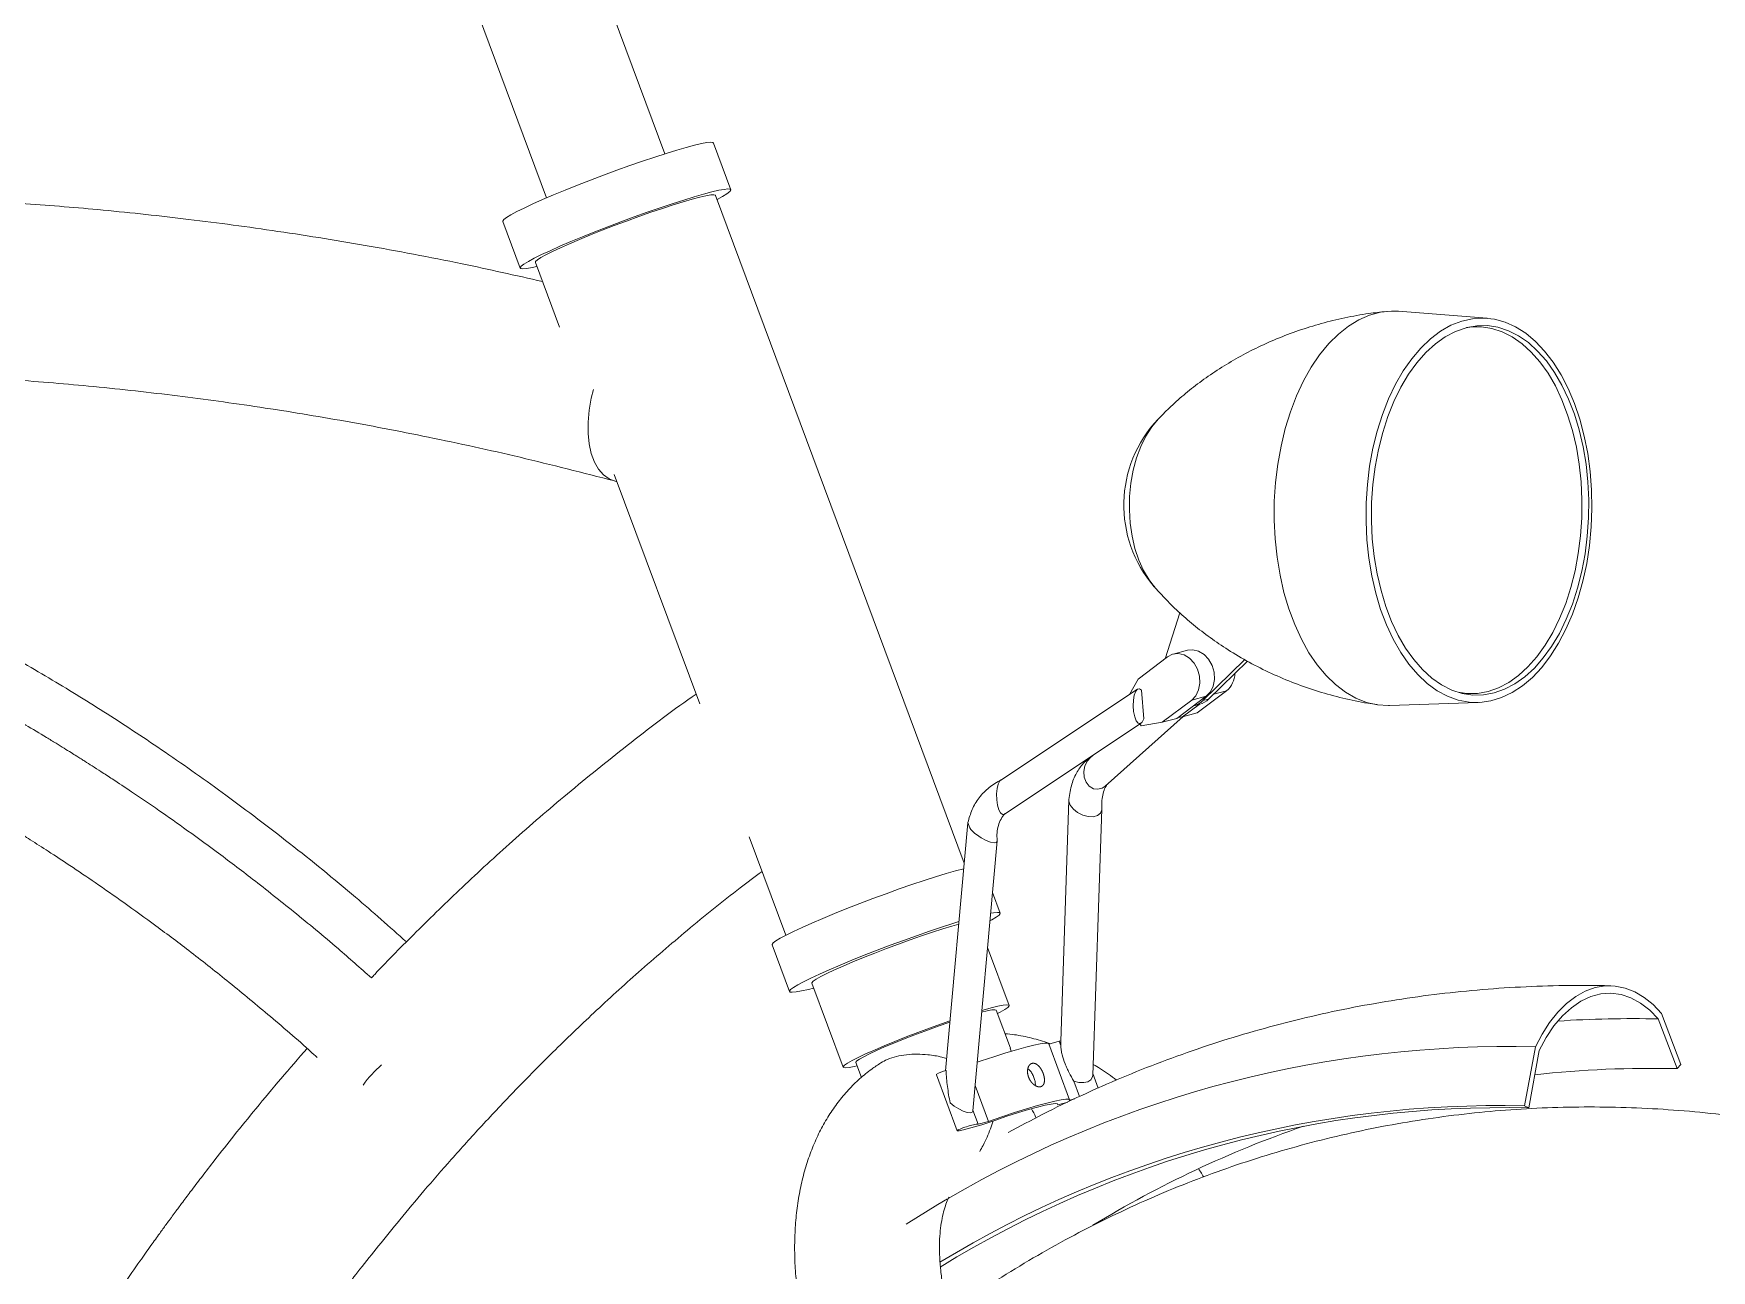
# Model space of a CAD drawing. Header units: millimetres. Extents: x -649 to 787, y -344 to 771.
# Drawn here: x 174.9 to 510.9, y 275.5 to 523.2 of the extents above; entities that cross this region are included whole.
import ezdxf

# ---------------------------------------------------------------- set-up
doc = ezdxf.new("R2010")
doc.units = ezdxf.units.MM

msp = doc.modelspace()

# ---------------------------------------------------------------- linework, layer by layer
at = {"color": 7, "linetype": 'Continuous', "lineweight": 15}
for p, q in [((226.93, 626.42), (277.61, 490.32)), ((301.32, 499.15), (260.8, 607.97)), ((314.51, 491.95), (311.03, 501.3)), ((361.25, 357.09), (311.46, 490.82)), ((268.86, 485.6), (272.34, 476.25)), ((275.38, 477.39), (280.21, 464.43)), ((465.97, 466.21), (448.21, 467.62)), ((290.96, 433.72), (291.74, 433.46)), ((291.18, 434.95), (308.28, 389.03)), ((404.43, 407.22), (401.47, 398.04)), ((396.06, 393.97), (401.95, 398.4)), ((406, 399.73), (403.09, 398.96)), ((409.04, 389.64), (417.44, 397.86)), ((410.21, 389.95), (417.97, 397.54)), ((394.36, 390.89), (396.06, 393.97)), ((395.95, 391.95), (368.58, 373.74)), ((396.76, 391.71), (397.2, 385.99)), ((409.72, 390.54), (403.83, 386.1)), ((406.81, 389.77), (409.72, 390.54)), ((413.8, 391.62), (407.91, 387.18)), ((409.04, 389.64), (410.21, 389.95)), ((389.49, 372.55), (405.09, 386.44)), ((406.81, 389.77), (400.92, 385.33)), ((408.28, 388.88), (405, 386.41)), ((407.91, 387.18), (405, 386.41)), ((407.27, 388.62), (408.44, 388.93)), ((446.41, 388.68), (464.21, 389.27)), ((369.31, 366.94), (396.68, 385.15)), ((396.68, 384.58), (396.45, 385)), ((400.92, 385.33), (396.68, 384.58)), ((400.92, 385.33), (403.83, 386.1)), ((405, 386.41), (404.01, 386.24)), ((387.14, 378.8), (386.46, 378.2)), ((382.22, 369.76), (380.59, 321.38)), ((387.01, 314.63), (388.8, 367.88)), ((361.99, 365.19), (357.51, 315.53)), ((318.2, 362.38), (325.54, 342.67)), ((362.97, 307.51), (367.85, 361.59)), ((368.45, 347.09), (366.92, 351.2)), ((322.79, 340.73), (326.27, 331.39)), ((370.26, 328.61), (365.93, 340.24)), ((330.72, 333.05), (336.99, 316.22)), ((370.51, 320.06), (367.68, 327.65)), ((500.9, 326.99), (504.78, 316.79)), ((504.03, 315.95), (500.25, 325.91)), ((370.66, 319.43), (370.48, 320.04)), ((382.36, 309.71), (378.19, 320.92)), ((378.2, 320.88), (380.27, 321.43)), ((380.64, 321.24), (380.37, 321.16)), ((473.45, 308.5), (475.64, 320.3)), ((476.43, 319.61), (474.3, 308.08)), ((339.57, 317.18), (340.67, 314.2)), ((504.78, 316.79), (504.03, 315.95)), ((355.68, 314.74), (359.86, 303.53)), ((363.43, 312.55), (366.11, 305.36)), ((383.23, 313.47), (384.37, 310.4)), ((388.1, 312.06), (387.02, 314.96)), ((381.99, 309.25), (380.01, 308.72)), ((382.37, 309.66), (383.42, 309.94)), ((364.04, 304.84), (362.99, 307.66)), ((474.3, 308.08), (473.45, 308.5)), ((361.13, 303.73), (364.79, 304.7)), ((366.11, 305.36), (364.04, 304.81))]:
    msp.add_line(p, q, dxfattribs=at)
at = {"color": 8, "linetype": 'Continuous', "lineweight": 15}
msp.add_line((413.8, 391.62), (411.22, 390.93), dxfattribs=at)
at = {"color": 144, "linetype": 'Continuous', "lineweight": 0}
for p, q in [((380.6, 321.54), (380.27, 321.43)), ((380.27, 321.43), (380.58, 320.58)), ((380.58, 320.58), (380.59, 321.38))]:
    msp.add_line(p, q, dxfattribs=at)
at = {"color": 7, "linetype": 'Continuous', "lineweight": 15, "flags": 128}
for points in [[(276.82, 489.98), (279, 490.91), (281.34, 491.88), (283.82, 492.88), (286.4, 493.88), (289.04, 494.88), (291.69, 495.85), (294.31, 496.79), (296.86, 497.68), (299.3, 498.5), (301.6, 499.23), (303.71, 499.88), (305.6, 500.43), (307.25, 500.86), (308.62, 501.18), (309.7, 501.38), (310.47, 501.45), (310.92, 501.4), (311.03, 501.3)], [(280.3, 480.63), (282.48, 481.56), (284.82, 482.53), (287.3, 483.53), (289.88, 484.53), (292.52, 485.53), (295.17, 486.51), (297.79, 487.45), (300.34, 488.33), (302.78, 489.15), (305.08, 489.89), (307.19, 490.54), (309.08, 491.08), (310.73, 491.52), (312.1, 491.84), (313.18, 492.03), (313.95, 492.11), (314.4, 492.05), (314.51, 491.87), (314.29, 491.57), (313.74, 491.15), (312.87, 490.62), (311.76, 490.02)], [(282.2, 481.13), (284.23, 482), (286.43, 482.91), (288.76, 483.84), (291.17, 484.77), (293.63, 485.69), (296.09, 486.58), (298.49, 487.43), (300.81, 488.21), (302.98, 488.92), (304.97, 489.54), (306.75, 490.05), (308.29, 490.46), (309.54, 490.75), (310.5, 490.91), (311.13, 490.95), (311.44, 490.86), (311.46, 490.82)], [(268.86, 485.6), (268.85, 485.68), (269.07, 485.98), (269.62, 486.4), (270.49, 486.93), (271.66, 487.57), (273.13, 488.29), (274.86, 489.1), (276.82, 489.98)], [(275.68, 476.58), (274.74, 476.37), (273.66, 476.17), (272.89, 476.1), (272.45, 476.15), (272.33, 476.33), (272.55, 476.64), (273.1, 477.06), (273.97, 477.59), (275.14, 478.22), (276.61, 478.95), (278.34, 479.75), (280.3, 480.63)], [(275.38, 477.39), (275.43, 477.57), (275.8, 477.91), (276.49, 478.36), (277.5, 478.92), (278.8, 479.58), (280.38, 480.32), (282.2, 481.13)], [(423.51, 422.07), (423.33, 425.81), (423.36, 429.57), (423.6, 433.31), (424.05, 437.01), (424.7, 440.63), (425.55, 444.13), (426.59, 447.5), (427.81, 450.68), (429.2, 453.66), (430.74, 456.42), (432.43, 458.91), (434.25, 461.13), (436.18, 463.05), (438.2, 464.65), (440.3, 465.92), (442.45, 466.85), (444.65, 467.43), (446.85, 467.66), (448.21, 467.62)], [(441.89, 421.82), (441.72, 425.52), (441.75, 429.24), (441.99, 432.94), (442.45, 436.6), (443.11, 440.17), (443.96, 443.63), (445.01, 446.94), (446.24, 450.07), (447.63, 453), (449.18, 455.68), (450.88, 458.11), (452.7, 460.25), (454.62, 462.09), (456.64, 463.61), (458.73, 464.8), (460.88, 465.64), (463.05, 466.12), (465.24, 466.25), (467.42, 466.02), (469.57, 465.43), (471.67, 464.48), (473.7, 463.2), (475.65, 461.59), (477.49, 459.65), (479.2, 457.43), (480.78, 454.92), (482.21, 452.16), (483.47, 449.17), (484.54, 445.99), (485.44, 442.63), (486.13, 439.13), (486.62, 435.53), (486.9, 431.85), (486.97, 428.14), (486.83, 424.42), (486.49, 420.74), (485.93, 417.12), (485.17, 413.6), (484.22, 410.21), (483.08, 406.98), (481.77, 403.95), (480.29, 401.15), (478.67, 398.59), (476.91, 396.3), (475.03, 394.3), (473.06, 392.62), (471, 391.27), (468.88, 390.26), (466.72, 389.59), (464.54, 389.29), (462.35, 389.34), (460.18, 389.75), (458.05, 390.52), (455.99, 391.63), (453.99, 393.08), (452.1, 394.86), (450.32, 396.94), (448.67, 399.31), (447.16, 401.95), (445.82, 404.82), (444.65, 407.92), (443.67, 411.19), (442.87, 414.62), (442.28, 418.18), (441.89, 421.82)], [(442.98, 422.04), (442.81, 425.65), (442.85, 429.29), (443.09, 432.9), (443.55, 436.47), (444.2, 439.96), (445.06, 443.32), (446.1, 446.54), (447.32, 449.58), (448.7, 452.4), (450.24, 454.99), (451.91, 457.32), (453.71, 459.36), (455.61, 461.1), (457.6, 462.51), (459.66, 463.59), (461.76, 464.33), (463.89, 464.71), (466.02, 464.74), (468.15, 464.41), (470.23, 463.73), (472.27, 462.7), (474.23, 461.34), (476.09, 459.65), (477.85, 457.66), (479.47, 455.37), (480.96, 452.82), (482.28, 450.03), (483.44, 447.03), (484.41, 443.84), (485.19, 440.49), (485.78, 437.02), (486.16, 433.47), (486.33, 429.85), (486.29, 426.22), (486.04, 422.6), (485.59, 419.03), (484.93, 415.55), (484.08, 412.18), (483.04, 408.97), (481.82, 405.93), (480.44, 403.1), (478.9, 400.51), (477.22, 398.19), (475.43, 396.15), (473.53, 394.41), (471.54, 392.99), (469.48, 391.91), (467.38, 391.18), (465.25, 390.79), (463.11, 390.76), (460.99, 391.09), (458.9, 391.77), (456.87, 392.8), (454.91, 394.17), (453.05, 395.85), (451.29, 397.85), (449.66, 400.13), (448.18, 402.68), (446.85, 405.47), (445.7, 408.48), (444.73, 411.67), (443.94, 415.01), (443.36, 418.48), (442.98, 422.04)], [(461.85, 464.35), (462.7, 464.47), (464.82, 464.49), (466.93, 464.17), (469, 463.49), (471.02, 462.47), (472.96, 461.12), (474.81, 459.44), (476.55, 457.46), (478.17, 455.19), (479.64, 452.66), (480.96, 449.89), (482.1, 446.91), (483.07, 443.75), (483.85, 440.42), (484.43, 436.98), (484.8, 433.45), (484.97, 429.87), (484.94, 426.26), (484.69, 422.67), (484.24, 419.13), (483.59, 415.67), (482.74, 412.33), (481.71, 409.13), (480.5, 406.12), (479.13, 403.32), (477.6, 400.75), (475.94, 398.44), (474.15, 396.41), (472.27, 394.69), (470.29, 393.28), (468.25, 392.21), (466.17, 391.48), (464.05, 391.1), (461.93, 391.07), (460.18, 391.32)], [(286.99, 451.92), (286.58, 450.23), (286.15, 447.8), (285.93, 445.43), (285.93, 443.17), (286.15, 441.05), (286.57, 439.12), (287.2, 437.43), (288.01, 436.01), (289, 434.88), (290.13, 434.07), (290.96, 433.72)], [(446.41, 388.68), (446.24, 388.68), (444.03, 388.81), (441.85, 389.3), (439.7, 390.14), (437.63, 391.33), (435.63, 392.85), (433.73, 394.69), (431.95, 396.83), (430.29, 399.25), (428.79, 401.94), (427.45, 404.87), (426.28, 408.01), (425.29, 411.33), (424.5, 414.8), (423.9, 418.39), (423.51, 422.07)], [(401.95, 398.4), (402.98, 398.93), (404.12, 399.06), (405.28, 398.79), (406.37, 398.14), (407.3, 397.16), (407.99, 395.93), (408.39, 394.55), (408.46, 393.13), (408.2, 391.8), (407.64, 390.64), (406.81, 389.77)], [(406, 399.73), (407.03, 399.83), (408.2, 399.56), (409.28, 398.91), (410.21, 397.93), (410.9, 396.7), (411.3, 395.32), (411.38, 393.91), (411.12, 392.57), (410.55, 391.41), (409.72, 390.54)], [(397.2, 385.99), (396.88, 385.35), (396.49, 385.06), (396.09, 385.16), (395.72, 385.63), (395.4, 386.42), (395.19, 387.45), (395.1, 388.59), (395.15, 389.73), (395.32, 390.75), (395.6, 391.52), (395.96, 391.96), (396.36, 392.03), (396.76, 391.71)], [(386.46, 378.2), (385.92, 377.58), (385.44, 376.58), (385.23, 375.45), (385.31, 374.31), (385.69, 373.29), (386.31, 372.49), (387.12, 372.01), (388.01, 371.89), (388.91, 372.15), (389.49, 372.55)], [(367.76, 369.8), (367.74, 370.95), (367.85, 372.04), (368.07, 372.94), (368.39, 373.56), (368.6, 373.75)], [(369.29, 366.92), (368.91, 366.85), (368.52, 367.15), (368.17, 367.79), (367.91, 368.71), (367.76, 369.8)], [(382.23, 369.91), (382.23, 369.52), (382.5, 368.72), (383.11, 367.94), (383.97, 367.25), (385, 366.73), (386.08, 366.44), (387.1, 366.41), (387.95, 366.64), (388.54, 367.11), (388.79, 367.76), (388.8, 367.97)], [(367.85, 361.7), (367.85, 361.62), (367.69, 361.27), (367.23, 361.16), (366.52, 361.28), (365.64, 361.63), (364.67, 362.17), (363.74, 362.84)], [(361.16, 355.99), (359.54, 355.56), (357.65, 355.02), (355.53, 354.37), (353.24, 353.63), (350.8, 352.81), (348.24, 351.93), (345.62, 350.99), (342.98, 350.01), (340.34, 349.02), (337.76, 348.01), (335.28, 347.02), (332.93, 346.04), (330.76, 345.11), (328.79, 344.24), (327.06, 343.43), (325.6, 342.7), (324.43, 342.07), (323.56, 341.54), (323.01, 341.12), (322.79, 340.82), (322.79, 340.73)], [(366.4, 345.53), (366.81, 345.75), (367.68, 346.29), (368.23, 346.71), (368.45, 347.01), (368.34, 347.19), (367.89, 347.24), (367.12, 347.17), (366.54, 347.07)], [(360.2, 345.39), (359.01, 345.02), (356.72, 344.29), (354.28, 343.47), (351.72, 342.58), (349.1, 341.64), (346.46, 340.67), (343.82, 339.67), (341.24, 338.67), (338.76, 337.67), (336.41, 336.7), (334.24, 335.77), (332.27, 334.89), (330.54, 334.08), (329.08, 333.36), (327.91, 332.72), (327.04, 332.19), (326.49, 331.77), (326.27, 331.47), (326.38, 331.29), (326.83, 331.24), (327.6, 331.31), (328.68, 331.51), (330.05, 331.82), (331.08, 332.09)], [(475.64, 320.3), (476.99, 322.89), (478.49, 325.22), (480.12, 327.26), (481.87, 329), (483.72, 330.4), (485.64, 331.47), (487.61, 332.18), (489.61, 332.52), (491.62, 332.49), (493.61, 332.1), (495.55, 331.34), (497.43, 330.23), (499.22, 328.77), (500.9, 326.99)], [(500.25, 325.91), (498.53, 327.68), (496.7, 329.09), (494.78, 330.13), (492.79, 330.79), (490.77, 331.05), (488.74, 330.91), (486.72, 330.38), (484.75, 329.46), (482.85, 328.16), (481.05, 326.5), (479.36, 324.5), (477.81, 322.2), (476.43, 319.61)], [(364.75, 327.25), (365.84, 327.52), (366.76, 327.7), (367.37, 327.75), (367.66, 327.68), (367.68, 327.65)], [(364.78, 327.58), (365.05, 327.66), (366.65, 328.1)], [(366.65, 328.1), (367.99, 328.44), (369.04, 328.65), (369.78, 328.73), (370.18, 328.68), (370.25, 328.51), (369.98, 328.21), (369.37, 327.8), (368.45, 327.27), (367.92, 327)], [(339.81, 316.53), (339.25, 316.4), (338.2, 316.19), (337.47, 316.1), (337.07, 316.15), (337, 316.32), (337.27, 316.62), (337.87, 317.04), (338.8, 317.56), (340.02, 318.19), (341.52, 318.9), (343.27, 319.68), (345.23, 320.51), (347.36, 321.39), (349.62, 322.29), (351.96, 323.19), (354.33, 324.07), (356.69, 324.92), (358.41, 325.52)], [(339.57, 317.18), (339.56, 317.23), (339.77, 317.49), (340.3, 317.86), (341.14, 318.34), (342.27, 318.91), (343.67, 319.57), (345.31, 320.29), (347.13, 321.06), (349.11, 321.86), (351.2, 322.68), (353.34, 323.49), (355.49, 324.27), (357.6, 325.02), (358.39, 325.29)], [(363.85, 317.24), (364.62, 317.5), (367.19, 318.35), (369.57, 319.11), (371.72, 319.75), (373.62, 320.28), (375.22, 320.68), (376.5, 320.94), (377.43, 321.06), (378, 321.04), (378.19, 320.92)], [(383.23, 313.47), (384.24, 313.19), (385.21, 313.15), (386.03, 313.33), (386.64, 313.72), (386.96, 314.29), (387.01, 314.62)], [(362.97, 307.5), (362.85, 307.23), (362.45, 307.09), (361.83, 307.16), (361.04, 307.43), (360.15, 307.88), (359.25, 308.47), (358.43, 309.13)], [(366.11, 305.36), (368.8, 306.29), (371.36, 307.14), (373.74, 307.89), (375.9, 308.54), (377.8, 309.07), (379.4, 309.46), (380.68, 309.73), (381.61, 309.85), (382.18, 309.83), (382.37, 309.66)], [(380.01, 308.72), (379.93, 308.92), (379.47, 308.97), (378.64, 308.87), (377.47, 308.64), (375.96, 308.26), (374.16, 307.76), (372.1, 307.14), (369.82, 306.41), (367.37, 305.59), (364.79, 304.7)], [(364.04, 304.81), (364.03, 304.85), (363.96, 304.86), (363.83, 304.86), (363.64, 304.83), (363.4, 304.79), (363.11, 304.72), (362.79, 304.64), (362.44, 304.55), (362.08, 304.44), (361.71, 304.33), (361.35, 304.21), (361.01, 304.09), (360.7, 303.97), (360.43, 303.86), (360.2, 303.76), (360.03, 303.67), (359.91, 303.6), (359.86, 303.55), (359.87, 303.51), (359.94, 303.5), (360.08, 303.51), (360.27, 303.53), (360.52, 303.58), (360.81, 303.65), (361.13, 303.73)], [(349.63, 284.79), (355.95, 288.72), (357.89, 289.86)]]:
    msp.add_lwpolyline(points, dxfattribs=at)
at = {"color": 8, "linetype": 'Continuous', "lineweight": 15, "flags": 128}
msp.add_lwpolyline([(399.3, 412.48), (398.27, 413.82), (397.17, 415.68), (396.22, 417.79), (395.45, 420.11), (394.88, 422.58), (394.5, 425.17), (394.34, 427.84), (394.39, 430.52), (394.64, 433.18), (395.11, 435.77), (395.77, 438.24), (396.62, 440.54), (397.64, 442.63), (398.81, 444.48), (400.07, 446)], dxfattribs=at)
at = {"color": 144, "linetype": 'Continuous', "lineweight": 0, "flags": 128}
msp.add_lwpolyline([(330.72, 333.05), (330.73, 333.15), (331, 333.44), (331.61, 333.86), (332.53, 334.38), (333.76, 335.01), (335.26, 335.72), (337.01, 336.5), (338.97, 337.34), (341.1, 338.21), (343.36, 339.11), (345.7, 340.01), (348.07, 340.89), (350.43, 341.74), (352.73, 342.54), (354.91, 343.28), (356.95, 343.93), (358.78, 344.48), (360.15, 344.86)], dxfattribs=at)
at = {"color": 7, "linetype": 'Continuous', "lineweight": 15}
for centre, radius, start, end in [((418.22, 428.81), 25, 136.5551, 220.8239), ((410.78, 395.2), 4.68, 310.1748, 358.6734), ((407.4, 392.77), 3.98, 285.087, 314.8255), ((406.24, 392.45), 3.97, 282.7738, 314.8457), ((365.46, 365.91), 3.52, 190.8056, 240.7913), ((495.03, 99.92), 226.05, 88.6764, 93.7772), ((470.2, 98.42), 221.96, 88.5962, 120.3443), ((498.96, 98.12), 217.89, 88.665, 96.1723), ((358.62, 310.5), 5.17, 101.2131, 124.7577), ((468.21, 93.65), 214.91, 88.6015, 121.3489), ((469.07, 93.61), 214.54, 88.603, 121.6587), ((499.7, 99.69), 216.53, 109.0018, 121.3574)]:
    msp.add_arc(centre, radius, start, end, dxfattribs=at)
at = {"color": 144, "linetype": 'Continuous', "lineweight": 0}
msp.add_arc((258.12, 300.51), 21.09, 129.908, 144.7972, dxfattribs=at)
at = {"color": 7, "linetype": 'Continuous', "lineweight": 15}
for points, knots in [([(276.8, 473.57), (271.43, 474.79), (259.61, 477.46), (241.56, 480.83), (222.93, 483.84), (205.07, 486.2), (188.31, 487.98), (172.61, 489.26), (157.95, 490.12), (144.01, 490.62), (130.78, 490.83), (117.83, 490.77), (105.2, 490.46), (92.97, 489.92), (81.62, 489.21), (71.16, 488.37), (61.56, 487.44), (52.67, 486.46), (44.28, 485.41), (34.43, 484.04), (23.22, 482.3), (10.83, 480.1), (1.37, 478.24), (-5.42, 476.8), (-9.81, 475.84), (-14.22, 474.84), (-18.67, 473.8), (-23.08, 472.74), (-26.87, 471.79), (-29.8, 471.04), (-31.82, 470.52), (-33.74, 470.02), (-36.09, 469.39), (-39.28, 468.53), (-43.35, 467.4), (-48.29, 465.99), (-54.09, 464.27), (-60.82, 462.21), (-68.46, 459.77), (-77.01, 456.9), (-86.43, 453.59), (-96.69, 449.78), (-107.71, 445.46), (-119.46, 440.59), (-131.89, 435.1), (-141.22, 430.83), (-146.36, 428.27), (-147.16, 427.88)], [0, 0, 0, 0, 0.036877, 0.081212, 0.123763, 0.16453, 0.203512, 0.238632, 0.272164, 0.304108, 0.334464, 0.363231, 0.393461, 0.421711, 0.447982, 0.472273, 0.494584, 0.514987, 0.534495, 0.553437, 0.584282, 0.613493, 0.641072, 0.651467, 0.661856, 0.672355, 0.682966, 0.693687, 0.703948, 0.710134, 0.714776, 0.718449, 0.72397, 0.731718, 0.741493, 0.753415, 0.767484, 0.7837, 0.802417, 0.823359, 0.846527, 0.871921, 0.89954, 0.928832, 0.96027, 0.993855, 1, 1, 1, 1]), ([(445.75, 467.56), (444.59, 467.44), (441.8, 467.15), (437.46, 466.34), (432.76, 465.21), (428.21, 463.79), (423.82, 462.13), (419.62, 460.24), (415.64, 458.13), (411.9, 455.85), (408.41, 453.43), (405.21, 450.89), (402.41, 448.41), (400.79, 446.73), (400.06, 445.97)], [0, 0, 0, 0, 0.0659784, 0.1581471, 0.2494849, 0.3398971, 0.4292722, 0.5174766, 0.604349, 0.6896944, 0.7732774, 0.8548164, 0.9339789, 1, 1, 1, 1]), ([(-10.9, 439.3), (-10.47, 439.4), (-7.88, 440.03), (-3.79, 440.96), (1.28, 442.08), (5.5, 442.97), (9.63, 443.82), (13.97, 444.68), (19.15, 445.66), (25.45, 446.78), (32.96, 448.04), (41.49, 449.34), (51.05, 450.64), (61.57, 451.9), (73.05, 453.05), (85.49, 454.05), (98.94, 454.84), (112.61, 455.32), (126.41, 455.49), (140.23, 455.36), (154.8, 454.88), (170.1, 454), (186.13, 452.68), (202.56, 450.89), (219.34, 448.61), (236.44, 445.83), (254.17, 442.44), (272.52, 438.44), (284.93, 435.25), (291.24, 433.63)], [0, 0, 0, 0, 0.004328, 0.026762, 0.041906, 0.056318, 0.069996, 0.084064, 0.100704, 0.122696, 0.148053, 0.176773, 0.208857, 0.244306, 0.282396, 0.323732, 0.368314, 0.416143, 0.459271, 0.504738, 0.552543, 0.602687, 0.655171, 0.709996, 0.763832, 0.819749, 0.877749, 0.937832, 1, 1, 1, 1]), ([(249.57, 341.33), (246.18, 344.34), (238.5, 351.17), (226.42, 360.94), (213.69, 370.62), (201.49, 379.24), (189.88, 386.9), (178.57, 393.88), (167.63, 400.18), (157.13, 405.8), (147.5, 410.63), (138.76, 414.73), (131.11, 418.1), (124.53, 420.84), (118.88, 423.09), (113.79, 425.02), (109.17, 426.7), (104.98, 428.17), (101.22, 429.43), (97.7, 430.57), (94.08, 431.71), (89.98, 432.95), (85.25, 434.3), (79.97, 435.74), (73.33, 437.42), (65.28, 439.27), (55.69, 441.19), (45.34, 442.94), (34.34, 444.4), (25.59, 445.32), (20.56, 445.61), (19.35, 445.68)], [0, 0, 0, 0, 0.048794, 0.110728, 0.169335, 0.224612, 0.276558, 0.325171, 0.374794, 0.420379, 0.461927, 0.499434, 0.532899, 0.559814, 0.583439, 0.604811, 0.624333, 0.642006, 0.657829, 0.671801, 0.686385, 0.703526, 0.723397, 0.745793, 0.769858, 0.806746, 0.846812, 0.890056, 0.93648, 0.98478, 1, 1, 1, 1]), ([(242.55, 334.12), (240.33, 336.08), (235.2, 340.63), (227.27, 347.19), (219.12, 353.66), (211.76, 359.24), (205.24, 363.98), (199.59, 367.96), (194.82, 371.2), (191.18, 373.62), (188.55, 375.34), (186.71, 376.52), (185.39, 377.37), (184.36, 378.02), (183.44, 378.59), (182.32, 379.3), (180.94, 380.16), (179.3, 381.17), (176.73, 382.73), (173.03, 384.94), (167.98, 387.89), (158.65, 393.12), (145.4, 400.02), (130.07, 407.13), (116.56, 412.76), (104.87, 417.19), (93.37, 421.15), (81.99, 424.67), (70.34, 427.88), (58.08, 430.84), (44.95, 433.52), (31.01, 435.83), (18.23, 437.43), (6.78, 438.46), (-3.18, 439.08), (-13.37, 439.43), (-23.51, 439.48), (-33.83, 439.24), (-44.01, 438.69), (-53.95, 437.86), (-61.93, 436.98), (-68.09, 436.17), (-72.46, 435.53), (-76.15, 434.95), (-79.21, 434.43), (-82.06, 433.93), (-85.17, 433.36), (-88.88, 432.64), (-93.22, 431.74), (-97.98, 430.68), (-104.58, 429.12), (-112.89, 426.95), (-122.92, 424.02), (-133.11, 420.7), (-143.46, 416.97), (-153.97, 412.79), (-164.83, 408.07), (-175.68, 402.9), (-186.61, 397.23), (-197.54, 391.08), (-208.89, 384.16), (-220.61, 376.39), (-232.65, 367.72), (-244.96, 358.08), (-257.47, 347.41), (-268.21, 337.42), (-277.02, 328.63), (-283.69, 321.64), (-289.76, 314.98), (-295.17, 308.78), (-299.96, 303.07), (-304.16, 297.9), (-307.79, 293.29), (-310.87, 289.28), (-313.42, 285.87), (-315.47, 283.08), (-317.14, 280.78), (-318.56, 278.79), (-319.96, 276.81), (-321.56, 274.53), (-323.58, 271.59), (-326.17, 267.76), (-329.36, 262.92), (-333.1, 257.05), (-337.37, 250.1), (-342.11, 242.04), (-347.25, 232.83), (-352.53, 222.83), (-357.86, 212.09), (-363.17, 200.66), (-368.57, 188.15), (-373.98, 174.54), (-379.29, 159.89), (-384.43, 144.18), (-389.29, 127.41), (-393.87, 109.49), (-396.45, 97.02), (-397.77, 90.64)], [0, 0, 0, 0, 0.010005, 0.023118, 0.034934, 0.045455, 0.054678, 0.062605, 0.069234, 0.074565, 0.077713, 0.08013, 0.08213, 0.083161, 0.084347, 0.085881, 0.087763, 0.089993, 0.092571, 0.098203, 0.105005, 0.112978, 0.135587, 0.157517, 0.172767, 0.18767, 0.202226, 0.216435, 0.230634, 0.24598, 0.26227, 0.279503, 0.29768, 0.309589, 0.321871, 0.334526, 0.347308, 0.359411, 0.372825, 0.385193, 0.396514, 0.402696, 0.408313, 0.412952, 0.4166, 0.419889, 0.423713, 0.428401, 0.433955, 0.44019, 0.446548, 0.45918, 0.472137, 0.485418, 0.499025, 0.512956, 0.527368, 0.542858, 0.557345, 0.572702, 0.588929, 0.606026, 0.623992, 0.642828, 0.662533, 0.683106, 0.695222, 0.706765, 0.717364, 0.727018, 0.735729, 0.743496, 0.750319, 0.756199, 0.761135, 0.765128, 0.768217, 0.770981, 0.773614, 0.776619, 0.780614, 0.785939, 0.792594, 0.800578, 0.809891, 0.820534, 0.832505, 0.845806, 0.858851, 0.872963, 0.88814, 0.904384, 0.921693, 0.939729, 0.958793, 0.978883, 1, 1, 1, 1]), ([(-379.48, 84.23), (-378.25, 90.38), (-375.83, 102.37), (-371.53, 119.62), (-366.95, 135.79), (-362.12, 150.86), (-357.17, 164.79), (-352.18, 177.62), (-347.21, 189.38), (-342.3, 200.2), (-337.32, 210.49), (-332.31, 220.19), (-327.36, 229.25), (-322.75, 237.24), (-318.55, 244.21), (-314.79, 250.2), (-311.52, 255.23), (-308.77, 259.34), (-306.58, 262.56), (-304.89, 264.98), (-303.57, 266.85), (-302.46, 268.42), (-301.38, 269.93), (-299.99, 271.84), (-298.04, 274.5), (-295.31, 278.14), (-292.02, 282.41), (-288.21, 287.22), (-283.89, 292.49), (-278.92, 298.34), (-273.27, 304.71), (-266.97, 311.51), (-258.1, 320.6), (-246.84, 331.31), (-233.31, 342.96), (-219.92, 353.41), (-206.76, 362.75), (-193.9, 371.03), (-181.39, 378.34), (-169.29, 384.76), (-157.66, 390.37), (-146.52, 395.22), (-135.93, 399.41), (-125.89, 402.99), (-116.43, 406.03), (-107.58, 408.6), (-98.81, 410.89), (-90.24, 412.88), (-83.09, 414.33), (-77.73, 415.32), (-73.51, 416.04), (-68.86, 416.77), (-63.49, 417.53), (-57.44, 418.28), (-50.64, 418.98), (-43.49, 419.57), (-36.36, 419.99), (-28.5, 420.29), (-20.06, 420.4), (-11.17, 420.27), (-3.02, 419.94), (3.59, 419.52), (9.03, 419.08), (13.7, 418.64), (18.8, 418.09), (24.4, 417.39), (30.97, 416.45), (38.58, 415.21), (47.3, 413.56), (56.72, 411.53), (66.83, 409.04), (77.62, 406.04), (88.18, 402.73), (98.41, 399.19), (108.16, 395.51), (117.78, 391.55), (126.86, 387.54), (135.03, 383.68), (142.18, 380.11), (148.35, 376.88), (153.6, 374.02), (158.03, 371.53), (161.25, 369.67), (163.45, 368.37), (164.83, 367.56), (166, 366.86), (166.98, 366.27), (168, 365.65), (169.43, 364.78), (171.55, 363.47), (174.45, 361.65), (178.08, 359.33), (182.43, 356.47), (187.48, 353.06), (193.22, 349.05), (199.62, 344.41), (206.67, 339.09), (214.33, 333.05), (222.56, 326.2), (228.43, 321.19), (231.49, 318.37), (231.68, 318.19)], [0, 0, 0, 0, 0.02099, 0.040978, 0.059962, 0.077945, 0.094926, 0.110629, 0.125366, 0.139138, 0.151944, 0.165325, 0.177459, 0.188348, 0.197991, 0.206388, 0.21354, 0.219446, 0.224107, 0.227533, 0.230054, 0.232361, 0.234471, 0.236751, 0.240908, 0.246404, 0.253239, 0.260474, 0.268776, 0.278145, 0.288581, 0.300084, 0.312348, 0.335647, 0.357995, 0.379394, 0.399843, 0.419343, 0.437894, 0.455497, 0.472151, 0.487857, 0.502624, 0.516468, 0.52939, 0.54139, 0.552468, 0.564823, 0.575791, 0.580991, 0.586146, 0.59254, 0.599402, 0.607353, 0.616393, 0.626079, 0.635377, 0.644242, 0.656728, 0.668242, 0.678783, 0.688351, 0.693912, 0.699866, 0.706465, 0.71371, 0.721601, 0.731971, 0.74328, 0.755528, 0.768715, 0.782842, 0.797909, 0.810407, 0.823487, 0.836834, 0.849136, 0.860248, 0.870169, 0.878528, 0.885801, 0.891988, 0.897089, 0.899327, 0.901267, 0.902909, 0.904253, 0.90542, 0.907244, 0.910311, 0.914434, 0.919613, 0.925849, 0.933142, 0.941491, 0.950898, 0.961362, 0.972884, 0.985464, 0.999102, 1, 1, 1, 1]), ([(399.27, 412.54), (399.95, 411.76), (401.46, 410.04), (404.11, 407.46), (407.16, 404.78), (410.5, 402.22), (414.21, 399.7), (418.3, 397.29), (422.76, 395.05), (427.4, 393.09), (432.18, 391.43), (437.08, 390.11), (441.01, 389.25), (443.32, 388.94), (443.95, 388.86)], [0, 0, 0, 0, 0.064234, 0.143091, 0.224111, 0.306903, 0.391131, 0.485904, 0.581446, 0.67723, 0.77304, 0.868716, 0.964132, 1, 1, 1, 1]), ([(307.56, 390.95), (307.29, 390.77), (302.59, 387.52), (293.98, 380.88), (281.97, 371.26), (270.97, 361.75), (260.9, 352.52), (251.74, 343.59), (245.71, 337.51), (242.77, 334.36), (242.55, 334.12)], [0, 0, 0, 0, 0.01154, 0.20129, 0.38029, 0.548543, 0.706049, 0.852814, 0.988839, 1, 1, 1, 1]), ([(386.51, 378.22), (386.1, 377.92), (385.07, 377.18), (383.8, 375.4), (382.68, 372.93), (382.38, 370.92), (382.22, 369.87)], [0, 0, 0, 0, 0.1705148, 0.4227423, 0.7000144, 1, 1, 1, 1]), ([(368.67, 373.79), (367.82, 373.31), (366.16, 372.37), (364.21, 370.28), (362.74, 367.9), (362.24, 366.12), (362, 365.25)], [0, 0, 0, 0, 0.260863, 0.514814, 0.761317, 1, 1, 1, 1]), ([(388.8, 367.97), (388.8, 368.42), (388.79, 369.39), (388.99, 370.76), (389.33, 372.01), (389.68, 372.59), (389.85, 372.87)], [0, 0, 0, 0, 0.224132, 0.475398, 0.752189, 1, 1, 1, 1]), ([(367.85, 361.69), (367.82, 362.2), (367.76, 363.2), (368.05, 364.63), (368.58, 365.96), (369.15, 366.69), (369.43, 367.05)], [0, 0, 0, 0, 0.250727, 0.500661, 0.750268, 1, 1, 1, 1]), ([(174.88, 165.23), (176.84, 169.61), (180.62, 178.09), (186.43, 190.07), (192.03, 201), (197.38, 210.89), (202.41, 219.74), (207.07, 227.6), (211.33, 234.51), (215.18, 240.56), (218.72, 245.96), (221.89, 250.65), (224.6, 254.58), (226.67, 257.52), (228.04, 259.45), (228.86, 260.59), (229.44, 261.39), (230.14, 262.36), (231.14, 263.74), (232.62, 265.75), (234.63, 268.45), (237.25, 271.92), (240.4, 275.99), (244.1, 280.67), (248.37, 285.91), (253.22, 291.69), (258.69, 297.98), (264.8, 304.73), (271.58, 311.91), (279.05, 319.47), (287.25, 327.35), (296.21, 335.51), (305.97, 343.85), (314.22, 350.58), (319.3, 354.36), (320.78, 355.46)], [0, 0, 0, 0, 0.056349, 0.108842, 0.157481, 0.202269, 0.243206, 0.279665, 0.312413, 0.34145, 0.366778, 0.391057, 0.410547, 0.425249, 0.435165, 0.43965, 0.442504, 0.447354, 0.454378, 0.463575, 0.478128, 0.496076, 0.517419, 0.542155, 0.570285, 0.601808, 0.636721, 0.675026, 0.716721, 0.761804, 0.810275, 0.862133, 0.917377, 0.976007, 1, 1, 1, 1]), ([(490.73, 332.55), (489.08, 332.58), (484.52, 332.66), (477.04, 332.53), (468.32, 332.09), (459.65, 331.33), (451.03, 330.26), (442.46, 328.88), (433.97, 327.19), (425.54, 325.19), (417.2, 322.88), (408.95, 320.28), (400.79, 317.37), (392.73, 314.16), (384.78, 310.65), (377.21, 307.01), (372.36, 304.39), (370.06, 303.16)], [0, 0, 0, 0, 0.038985, 0.108332, 0.177632, 0.246875, 0.316069, 0.385221, 0.454341, 0.523437, 0.59252, 0.661598, 0.730678, 0.799771, 0.868886, 0.938032, 1, 1, 1, 1]), ([(378.44, 320.95), (378.38, 320.97), (377.18, 321.45), (374.79, 322.07), (371.85, 322.74), (370.05, 322.89), (369.43, 322.95)], [0, 0, 0, 0, 0.021192, 0.411969, 0.795484, 1, 1, 1, 1]), ([(229.65, 319.99), (227.91, 317.99), (224.46, 314.03), (219.59, 308.19), (215.18, 302.76), (211.55, 298.15), (208.64, 294.39), (206.43, 291.47), (204.69, 289.16), (203.43, 287.45), (202.61, 286.35), (202, 285.51), (201.22, 284.44), (199.99, 282.75), (198.24, 280.32), (195.84, 276.93), (192.75, 272.48), (188.92, 266.84), (184.51, 260.14), (179.58, 252.37), (174.5, 244.04), (169.36, 235.25), (164.23, 226.11), (158.87, 216.09), (153.32, 205.18), (147.6, 193.36), (143.89, 185.06), (141.98, 180.79)], [0, 0, 0, 0, 0.049572, 0.098147, 0.141759, 0.179882, 0.207219, 0.229793, 0.247603, 0.260649, 0.268933, 0.272987, 0.279811, 0.293237, 0.311607, 0.334921, 0.369423, 0.411044, 0.45978, 0.51563, 0.578593, 0.636494, 0.69933, 0.767101, 0.839805, 0.917438, 1, 1, 1, 1]), ([(383.23, 313.47), (382.87, 314), (382.55, 314.56), (382.12, 315.42), (381.98, 315.71), (381.71, 316.3), (381.58, 316.61), (381.23, 317.52), (381.03, 318.13), (380.8, 319.05), (380.74, 319.36), (380.63, 319.98), (380.6, 320.28), (380.58, 320.58)], [0, 0, 0, 0, 0.25, 0.25, 0.375, 0.375, 0.5, 0.5, 0.75, 0.75, 0.875, 0.875, 1, 1, 1, 1]), ([(344.58, 317.1), (343.96, 316.7), (342.45, 315.75), (340.27, 313.93), (338.02, 311.72), (335.96, 309.26), (334.1, 306.57), (332.44, 303.66), (330.99, 300.53), (329.77, 297.19), (328.78, 293.65), (328.04, 289.95), (327.54, 286.09), (327.29, 282.12), (327.29, 278.05), (327.53, 273.92), (328.02, 269.74), (328.74, 265.55), (329.69, 261.37), (330.83, 257.28), (331.84, 254.24), (332.44, 252.59), (332.57, 252.24)], [0, 0, 0, 0, 0.034053, 0.082084, 0.130466, 0.179422, 0.229148, 0.279795, 0.331452, 0.384125, 0.437734, 0.492117, 0.547066, 0.602363, 0.657815, 0.713246, 0.76858, 0.823783, 0.87885, 0.933797, 0.985776, 1, 1, 1, 1]), ([(357.73, 318), (357.41, 318.09), (356.19, 318.45), (354.19, 318.74), (351.8, 318.88), (349.67, 318.78), (347.65, 318.43), (345.9, 317.88), (344.98, 317.36), (344.56, 317.12)], [0, 0, 0, 0, 0.069341, 0.261345, 0.410789, 0.564232, 0.71386, 0.86902, 1, 1, 1, 1]), ([(374.65, 316.96), (374.94, 317.03), (375.03, 317.04), (375.24, 317.03), (375.34, 317.01), (375.55, 316.93), (375.66, 316.88), (375.87, 316.75), (375.97, 316.67), (376.17, 316.48), (376.27, 316.38), (376.46, 316.15), (376.55, 316.02), (376.72, 315.75), (376.8, 315.61), (376.94, 315.32), (377.01, 315.17), (377.12, 314.86), (377.17, 314.71), (377.25, 314.4), (377.28, 314.25), (377.32, 313.95), (377.33, 313.8), (377.33, 313.53), (377.32, 313.4), (377.28, 313.15), (377.25, 313.03), (377.17, 312.83), (377.12, 312.74), (376.99, 312.58), (376.92, 312.51), (376.76, 312.4), (376.67, 312.36), (376.48, 312.31), (376.38, 312.3), (376.17, 312.31), (376.05, 312.33), (375.83, 312.39), (375.71, 312.44), (375.47, 312.56), (375.36, 312.64), (375.13, 312.81), (375.02, 312.91), (374.8, 313.13), (374.7, 313.25), (374.52, 313.51), (374.43, 313.65), (374.27, 313.94), (374.21, 314.09), (374.09, 314.39), (374.05, 314.55), (373.98, 314.86), (373.95, 315.02), (373.93, 315.32), (373.93, 315.47), (373.95, 315.76), (373.98, 315.9), (374.05, 316.16), (374.09, 316.28), (374.2, 316.49), (374.26, 316.59), (374.47, 316.84), (374.65, 316.96), (374.94, 317.03)], [-0.0625, -0.0625, 0, 0, 0.03125, 0.03125, 0.0625, 0.0625, 0.09375, 0.09375, 0.125, 0.125, 0.15625, 0.15625, 0.1875, 0.1875, 0.21875, 0.21875, 0.25, 0.25, 0.28125, 0.28125, 0.3125, 0.3125, 0.34375, 0.34375, 0.375, 0.375, 0.40625, 0.40625, 0.4375, 0.4375, 0.46875, 0.46875, 0.5, 0.5, 0.53125, 0.53125, 0.5625, 0.5625, 0.59375, 0.59375, 0.625, 0.625, 0.65625, 0.65625, 0.6875, 0.6875, 0.71875, 0.71875, 0.75, 0.75, 0.78125, 0.78125, 0.8125, 0.8125, 0.84375, 0.84375, 0.875, 0.875, 0.90625, 0.90625, 0.9375, 0.9375, 1, 1, 1.03125, 1.03125]), ([(375.47, 312.6), (375.47, 312.62), (375.53, 312.85), (375.45, 313.41), (375.24, 314.21), (374.88, 314.97), (374.45, 315.59), (374.14, 315.83), (374.01, 315.93)], [0, 0, 0, 0, 0.027316, 0.23234, 0.436813, 0.639873, 0.842873, 1, 1, 1, 1]), ([(391.75, 313.67), (390.69, 314.46), (389.16, 315.59), (387.57, 316.51), (387.09, 316.79)], [0, 0, 0, 0, 0.699007, 1, 1, 1, 1]), ([(357.62, 315.57), (357.64, 315.04), (357.67, 314.51), (357.77, 313.44), (357.83, 312.9), (358.04, 311.28), (358.22, 310.2), (358.43, 309.13)], [0, 0, 0, 0, 0.25, 0.25, 0.5, 0.5, 1, 1, 1, 1]), ([(242.34, 2.72), (242.4, 0.91), (242.6, -4.27), (243.13, -12.83), (244, -22.96), (245.14, -33.08), (246.53, -43.19), (248.18, -53.27), (250.09, -63.32), (252.25, -73.33), (254.66, -83.28), (257.32, -93.17), (260.23, -102.99), (263.39, -112.73), (266.78, -122.38), (270.41, -131.93), (274.28, -141.36), (278.38, -150.69), (282.7, -159.88), (287.25, -168.94), (292.02, -177.85), (297, -186.62), (302.2, -195.22), (307.6, -203.65), (313.19, -211.9), (318.99, -219.97), (324.97, -227.84), (331.14, -235.52), (337.49, -242.98), (344, -250.23), (350.69, -257.25), (357.53, -264.05), (364.53, -270.61), (371.67, -276.92), (378.96, -282.98), (386.37, -288.79), (393.92, -294.33), (401.58, -299.61), (409.35, -304.61), (417.22, -309.34), (425.19, -313.78), (433.24, -317.94), (441.37, -321.8), (449.58, -325.37), (457.84, -328.64), (466.16, -331.61), (474.53, -334.28), (482.93, -336.64), (491.36, -338.69), (499.82, -340.42), (508.28, -341.85), (516.75, -342.97), (525.21, -343.76), (533.66, -344.25), (542.09, -344.42), (550.49, -344.28), (558.86, -343.82), (567.17, -343.06), (575.44, -341.98), (583.64, -340.59), (591.78, -338.89), (599.84, -336.88), (607.82, -334.57), (615.71, -331.96), (623.5, -329.04), (631.19, -325.83), (638.76, -322.33), (646.22, -318.53), (653.55, -314.45), (660.75, -310.08), (667.8, -305.43), (674.71, -300.5), (681.47, -295.3), (688.07, -289.84), (694.51, -284.11), (700.77, -278.13), (706.85, -271.89), (712.75, -265.41), (718.46, -258.69), (723.98, -251.73), (729.29, -244.55), (734.4, -237.15), (739.29, -229.54), (743.97, -221.72), (748.43, -213.7), (752.66, -205.5), (756.66, -197.11), (760.42, -188.55), (763.95, -179.82), (767.24, -170.94), (770.28, -161.91), (773.07, -152.74), (775.62, -143.45), (777.91, -134.03), (779.95, -124.5), (781.73, -114.87), (783.26, -105.14), (784.52, -95.33), (785.53, -85.45), (786.27, -75.51), (786.75, -65.51), (786.97, -55.46), (786.93, -45.38), (786.63, -35.28), (786.06, -25.16), (785.24, -15.03), (784.15, -4.9), (782.8, 5.21), (781.2, 15.3), (779.34, 25.35), (777.23, 35.37), (774.86, 45.33), (772.25, 55.23), (769.39, 65.07), (766.28, 74.82), (762.93, 84.49), (759.34, 94.05), (755.52, 103.51), (751.46, 112.86), (747.18, 122.08), (742.67, 131.16), (737.94, 140.1), (733, 148.89), (727.85, 157.53), (722.49, 165.99), (716.92, 174.28), (711.17, 182.38), (705.22, 190.29), (699.08, 198), (692.77, 205.51), (686.29, 212.8), (679.63, 219.86), (672.82, 226.7), (665.85, 233.3), (658.73, 239.66), (651.47, 245.77), (644.08, 251.63), (636.56, 257.22), (628.92, 262.55), (621.17, 267.61), (613.32, 272.38), (605.37, 276.88), (597.33, 281.09), (589.21, 285.01), (581.02, 288.64), (572.76, 291.96), (564.45, 294.99), (556.09, 297.71), (547.7, 300.13), (539.27, 302.23), (530.82, 304.03), (522.36, 305.52), (513.89, 306.69), (505.43, 307.55), (496.97, 308.09), (488.54, 308.32), (480.13, 308.24), (471.76, 307.84), (463.44, 307.13), (455.16, 306.11), (446.94, 304.78), (438.79, 303.14), (430.71, 301.19), (422.72, 298.93), (414.81, 296.38), (407, 293.52), (399.3, 290.36), (391.7, 286.91), (384.22, 283.17), (376.87, 279.14), (369.65, 274.82), (363.42, 270.81), (359.67, 268.14), (358.21, 267.11)], [0, 0, 0, 0, 0.003176, 0.009092, 0.015009, 0.020925, 0.026842, 0.032759, 0.038676, 0.044593, 0.05051, 0.056427, 0.062345, 0.068262, 0.07418, 0.080098, 0.086015, 0.091934, 0.097852, 0.10377, 0.109689, 0.115607, 0.121526, 0.127445, 0.133363, 0.139282, 0.1452, 0.151118, 0.157035, 0.162952, 0.168867, 0.174782, 0.180695, 0.186607, 0.192517, 0.198425, 0.20433, 0.210233, 0.216133, 0.222029, 0.227922, 0.23381, 0.239695, 0.245574, 0.251449, 0.257318, 0.263181, 0.269039, 0.274891, 0.280737, 0.286577, 0.292411, 0.298239, 0.304062, 0.309879, 0.315692, 0.3215, 0.327303, 0.333104, 0.338901, 0.344697, 0.35049, 0.356283, 0.362076, 0.36787, 0.373664, 0.37946, 0.385259, 0.391061, 0.396867, 0.402677, 0.408492, 0.414311, 0.420136, 0.425967, 0.431803, 0.437645, 0.443493, 0.449346, 0.455205, 0.46107, 0.466939, 0.472814, 0.478693, 0.484576, 0.490464, 0.496355, 0.50225, 0.508147, 0.514048, 0.519951, 0.525856, 0.531763, 0.537672, 0.543582, 0.549494, 0.555406, 0.56132, 0.567234, 0.573149, 0.579064, 0.584979, 0.590895, 0.596812, 0.602728, 0.608644, 0.614561, 0.620478, 0.626395, 0.632312, 0.638229, 0.644146, 0.650063, 0.65598, 0.661898, 0.667815, 0.673733, 0.679651, 0.685569, 0.691487, 0.697406, 0.703324, 0.709243, 0.715162, 0.72108, 0.726999, 0.732917, 0.738836, 0.744753, 0.750671, 0.756587, 0.762503, 0.768418, 0.774332, 0.780244, 0.786154, 0.792062, 0.797968, 0.803872, 0.809772, 0.815669, 0.821562, 0.827452, 0.833337, 0.839217, 0.845093, 0.850963, 0.856827, 0.862686, 0.868539, 0.874386, 0.880228, 0.886063, 0.891892, 0.897716, 0.903534, 0.909347, 0.915156, 0.920961, 0.926762, 0.93256, 0.938355, 0.944149, 0.949942, 0.955735, 0.961528, 0.967323, 0.973119, 0.978917, 0.984718, 0.990523, 0.996333, 1, 1, 1, 1]), ([(375.63, 306.1), (375.6, 306.16), (375.38, 306.77), (375.02, 307.37), (374.7, 307.91)], [0, 0, 0, 0, 0.0991853, 1, 1, 1, 1]), ([(364.38, 299.35), (364.61, 299.77), (365.42, 301.26), (366.31, 303.31), (366.87, 304.95), (367.05, 305.48)], [0, 0, 0, 0, 0.205045, 0.741574, 1, 1, 1, 1]), ([(409.21, 294.27), (409.02, 294.6), (408.7, 295.12), (408.36, 295.62), (408.22, 295.8)], [0, 0, 0, 0, 0.622721, 1, 1, 1, 1]), ([(359.75, 262.36), (359.57, 262.86), (359.03, 264.35), (358.26, 266.84), (357.5, 269.79), (356.92, 272.68), (356.53, 275.48), (356.32, 278.15), (356.27, 280.65), (356.39, 282.97), (356.64, 285.06), (357.01, 286.91), (357.47, 288.49), (357.89, 289.6), (358.14, 290.08), (358.22, 290.24)], [0, 0, 0, 0, 0.043989, 0.130268, 0.216268, 0.30182, 0.386802, 0.471104, 0.554645, 0.637382, 0.719341, 0.800645, 0.881567, 0.962548, 1, 1, 1, 1])]:
    msp.add_open_spline(points, degree=3, knots=knots, dxfattribs=at)

doc.saveas('drawing.dxf')
